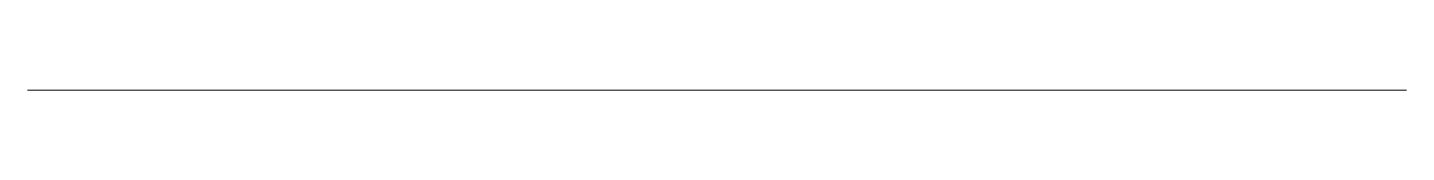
# Model space of a CAD drawing. Header units: metres. Extents: x 412065 to 1891091, y 408752 to 408752.
import ezdxf

# ---------------------------------------------------------------- set-up
doc = ezdxf.new("R2010")
doc.units = ezdxf.units.M
doc.layers.add('eje_lineal', color=6, linetype='Continuous', lineweight=0)

msp = doc.modelspace()

# ---------------------------------------------------------------- linework, layer by layer
at = {"layer": 'eje_lineal', "ltscale": 5, "flags": 128}
msp.add_lwpolyline([(412065, 408752), (1891091, 408752)], dxfattribs=at)

doc.saveas('drawing.dxf')
